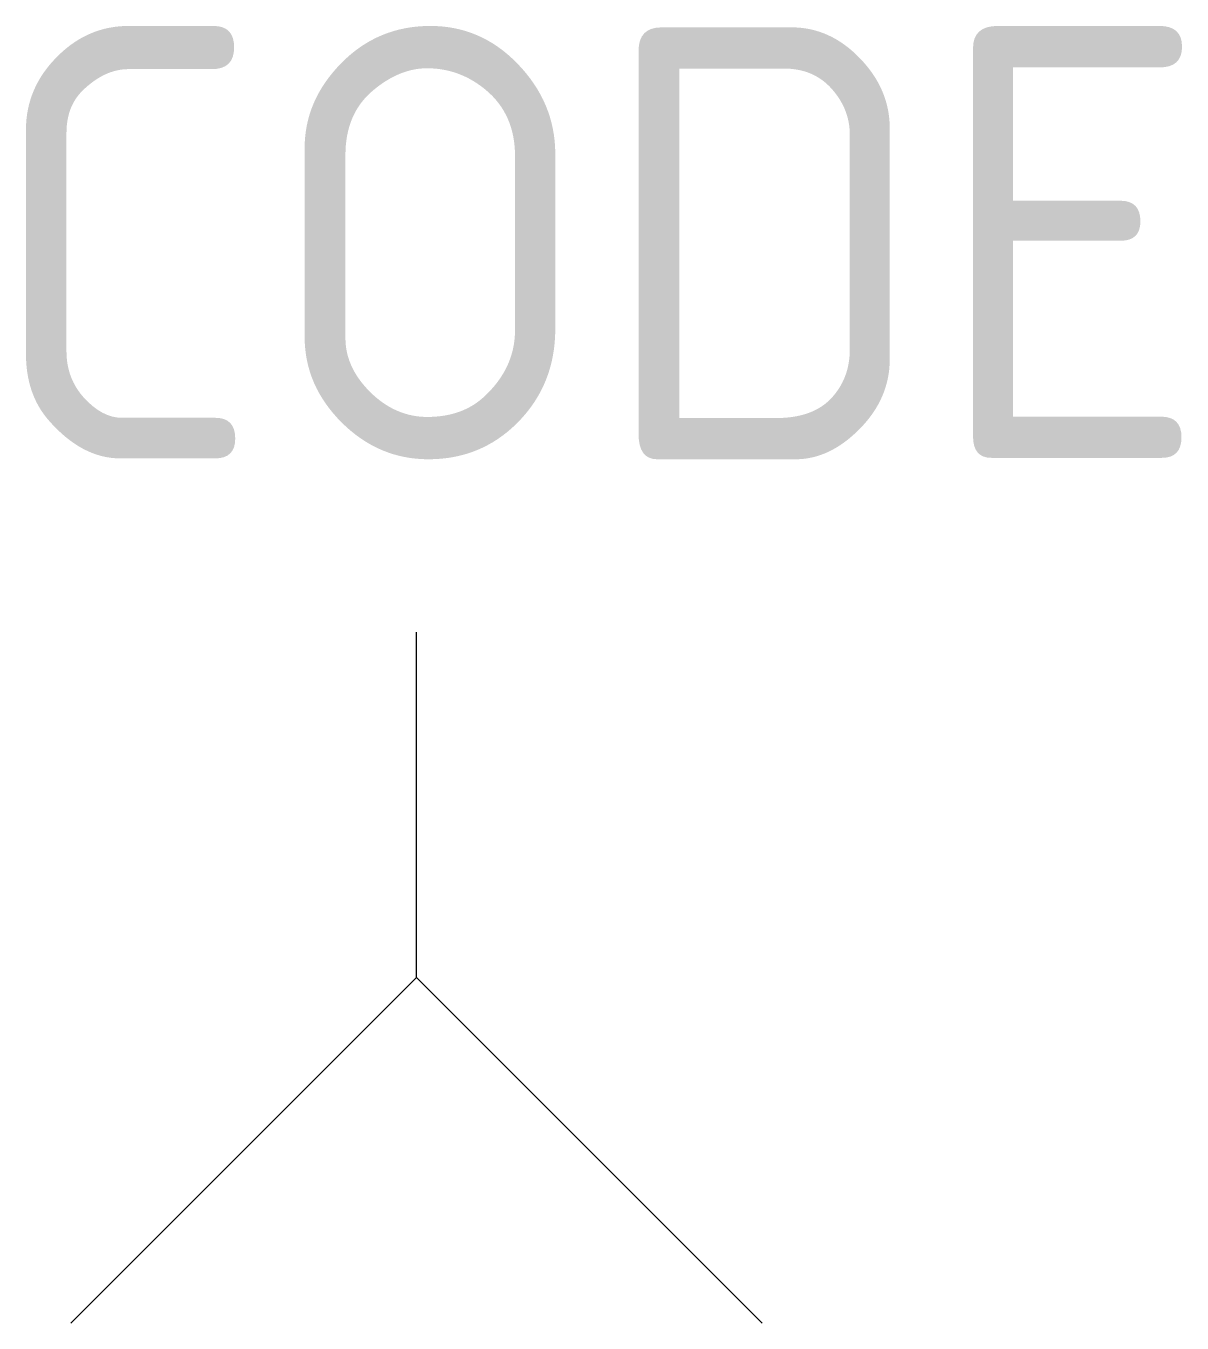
# Model space of a CAD drawing. Extents: x 4327.74 to 4334.43, y 2118 to 2125.51.
import ezdxf

# ---------------------------------------------------------------- set-up
doc = ezdxf.new("R2010")
doc.units = 0
doc.header["$LTSCALE"] = 10
doc.header["$MEASUREMENT"] = 0
doc.layers.get('0').update_dxf_attribs({"linetype": 'CONTINUOUS'})
doc.layers.add('TKST3', color=3, linetype='CONTINUOUS')
doc.styles.get("Standard").update_dxf_attribs({"font": 'iso8.shx'})

msp = doc.modelspace()

# ---------------------------------------------------------------- linework, layer by layer
for points in [[(4330, 2120), (4330, 2122)], [(4330, 2120), (4328, 2118)], [(4330, 2120), (4332, 2118)]]:
    msp.add_lwpolyline(points)

# ---------------------------------------------------------------- texts
at = {"layer": 'TKST3', "flags": 1}
msp.add_attdef('CODE', (4327.5, 2123), 'IGNORE', height=2.5, dxfattribs=at)

doc.saveas('drawing.dxf')
